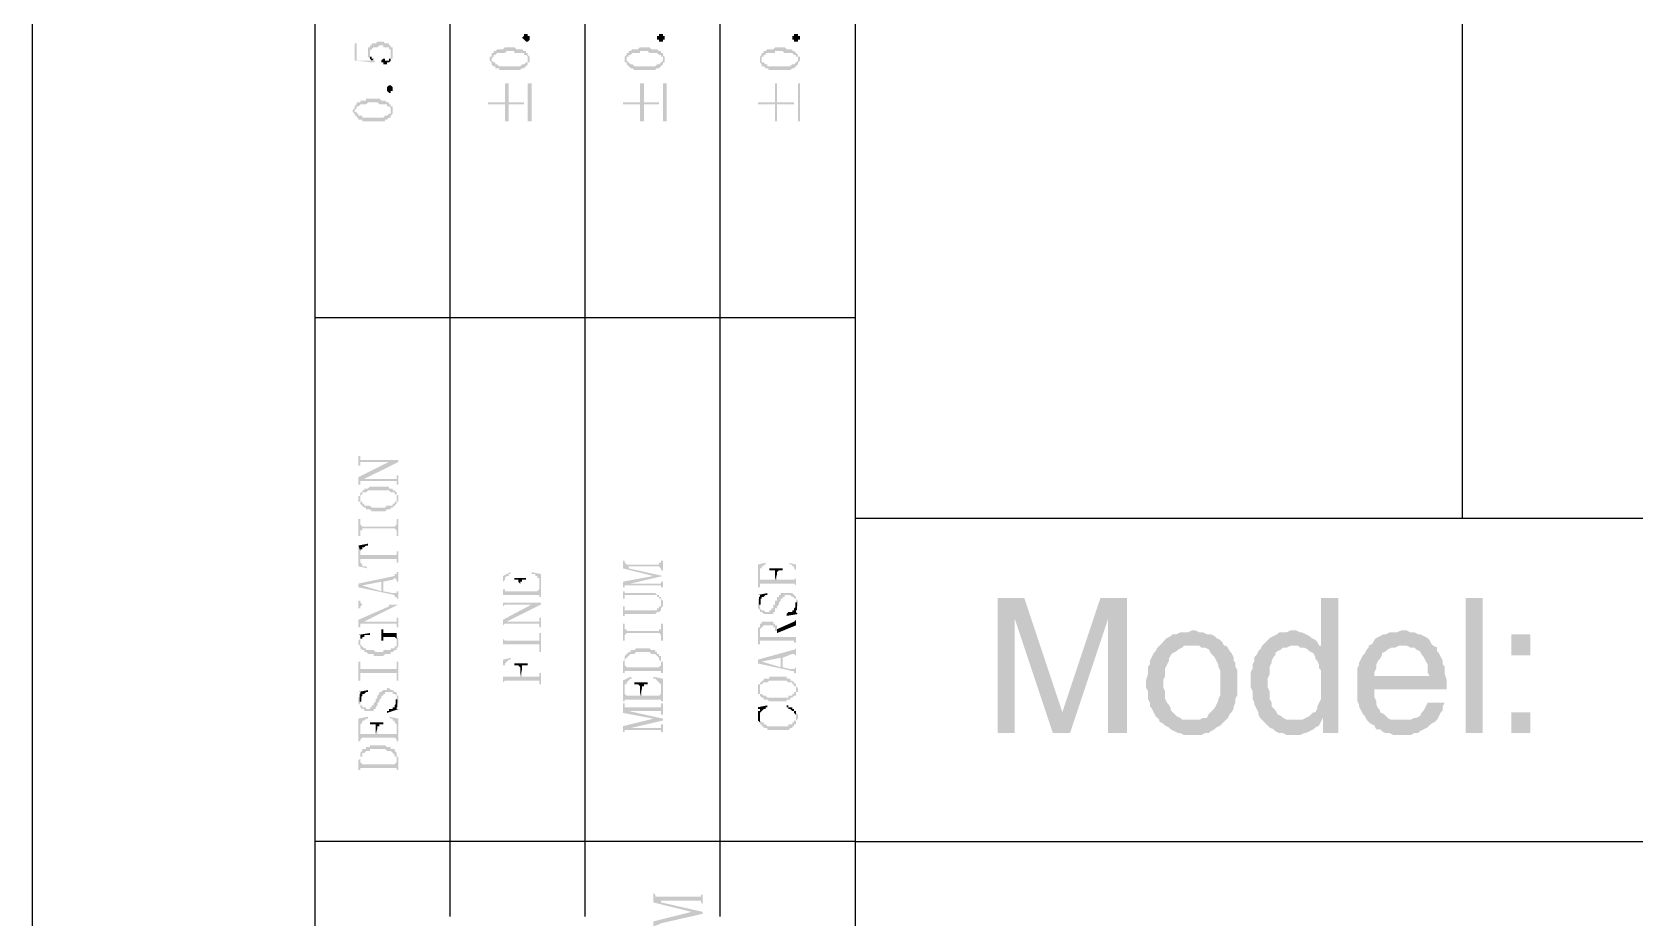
# Model space of a CAD drawing. Header units: millimetres. Extents: x 7018 to 13530, y 4187 to 5692.
# Drawn here: x 7018 to 7056.03, y 4550.47 to 4571.49 of the extents above; entities that cross this region are included whole.
import ezdxf

# ---------------------------------------------------------------- set-up
doc = ezdxf.new("R2010")
doc.units = ezdxf.units.MM

msp = doc.modelspace()

# ---------------------------------------------------------------- hatches: boundary and pattern name
at = {"transparency": 33554559}
for points in [[(7029.808, 4571.359), (7029.808, 4571.314), (7029.808, 4571.314), (7029.763, 4571.269), (7029.718, 4571.269), (7029.673, 4571.314), (7029.673, 4571.314), (7029.627, 4571.359), (7029.627, 4571.359), (7029.673, 4571.404), (7029.673, 4571.449), (7029.763, 4571.449), (7029.763, 4571.404), (7029.808, 4571.404), (7029.808, 4571.359)], [(7033.012, 4571.359), (7033.012, 4571.314), (7032.967, 4571.314), (7032.967, 4571.269), (7032.877, 4571.269), (7032.877, 4571.314), (7032.832, 4571.314), (7032.832, 4571.359), (7032.832, 4571.404), (7032.877, 4571.404), (7032.877, 4571.449), (7032.967, 4571.449), (7032.967, 4571.404), (7033.012, 4571.404), (7033.012, 4571.359)], [(7036.217, 4571.359), (7036.217, 4571.314), (7036.172, 4571.314), (7036.172, 4571.269), (7036.081, 4571.269), (7036.081, 4571.314), (7036.036, 4571.314), (7036.036, 4571.359), (7036.036, 4571.404), (7036.081, 4571.404), (7036.081, 4571.449), (7036.172, 4571.449), (7036.172, 4571.404), (7036.217, 4571.404), (7036.217, 4571.359)], [(7025.656, 4571.223), (7025.656, 4570.817), (7026.107, 4570.772), (7026.152, 4570.817), (7026.107, 4570.817), (7026.107, 4570.862), (7026.062, 4570.817), (7025.701, 4570.817), (7025.701, 4571.223)], [(7025.972, 4571.043), (7025.972, 4570.953), (7025.972, 4570.907), (7025.972, 4570.907), (7026.017, 4570.862), (7026.017, 4570.998), (7026.017, 4571.043), (7026.017, 4571.043), (7026.062, 4571.088), (7026.062, 4571.088), (7026.107, 4571.133), (7026.197, 4571.133), (7026.243, 4571.178), (7026.333, 4571.178), (7026.333, 4571.133), (7026.468, 4571.133), (7026.468, 4571.088), (7026.513, 4571.088), (7026.513, 4571.043), (7026.513, 4570.998), (7026.513, 4570.862), (7026.558, 4570.862), (7026.558, 4570.907), (7026.558, 4570.998), (7026.558, 4571.043), (7026.558, 4571.133), (7026.513, 4571.133), (7026.513, 4571.178), (7026.468, 4571.178), (7026.468, 4571.223), (7026.378, 4571.223), (7026.333, 4571.269), (7026.197, 4571.269), (7026.152, 4571.223), (7026.062, 4571.223), (7026.062, 4571.178), (7026.017, 4571.178), (7026.017, 4571.133), (7025.972, 4571.133), (7025.972, 4571.088)], [(7026.017, 4570.862), (7026.017, 4570.862), (7026.062, 4570.817), (7026.062, 4570.817), (7026.107, 4570.862), (7026.062, 4570.862), (7026.062, 4570.907), (7026.017, 4570.907), (7026.017, 4570.953), (7026.017, 4570.998)], [(7026.288, 4570.817), (7026.288, 4570.772), (7026.333, 4570.772), (7026.333, 4570.727), (7026.423, 4570.727), (7026.423, 4570.772), (7026.468, 4570.772), (7026.513, 4570.817), (7026.513, 4570.998), (7026.513, 4570.907), (7026.513, 4570.862), (7026.468, 4570.862), (7026.468, 4570.817), (7026.378, 4570.817), (7026.378, 4570.862), (7026.333, 4570.862)], [(7028.86, 4570.862), (7028.86, 4570.817), (7028.86, 4570.817), (7028.905, 4570.772), (7028.905, 4570.727), (7028.905, 4570.862), (7028.905, 4570.862), (7028.95, 4570.907), (7028.95, 4570.953), (7028.996, 4570.953), (7029.041, 4570.998), (7029.221, 4570.998), (7029.266, 4571.043), (7029.447, 4571.043), (7029.447, 4570.998), (7029.673, 4570.998), (7029.673, 4570.953), (7029.718, 4570.953), (7029.763, 4570.907), (7029.763, 4570.862), (7029.763, 4570.998), (7029.718, 4570.998), (7029.718, 4571.043), (7029.673, 4571.043), (7029.627, 4571.088), (7029.492, 4571.088), (7029.447, 4571.133), (7029.221, 4571.133), (7029.176, 4571.088), (7029.041, 4571.088), (7028.996, 4571.043), (7028.95, 4571.043), (7028.95, 4570.998), (7028.905, 4570.998), (7028.905, 4570.953), (7028.905, 4570.907), (7028.86, 4570.907)], [(7032.065, 4570.862), (7032.065, 4570.817), (7032.065, 4570.772), (7032.11, 4570.772), (7032.11, 4570.727), (7032.11, 4570.862), (7032.11, 4570.907), (7032.155, 4570.907), (7032.155, 4570.953), (7032.2, 4570.953), (7032.245, 4570.998), (7032.426, 4570.998), (7032.426, 4571.043), (7032.606, 4571.043), (7032.651, 4570.998), (7032.832, 4570.998), (7032.877, 4570.953), (7032.922, 4570.953), (7032.922, 4570.907), (7032.967, 4570.907), (7032.967, 4570.862), (7032.967, 4570.998), (7032.922, 4570.998), (7032.922, 4571.043), (7032.877, 4571.043), (7032.832, 4571.088), (7032.696, 4571.088), (7032.651, 4571.133), (7032.426, 4571.133), (7032.381, 4571.088), (7032.245, 4571.088), (7032.2, 4571.043), (7032.155, 4571.043), (7032.155, 4570.998), (7032.11, 4570.998), (7032.11, 4570.953), (7032.11, 4570.953), (7032.065, 4570.907)], [(7035.269, 4570.862), (7035.269, 4570.817), (7035.269, 4570.772), (7035.269, 4570.772), (7035.314, 4570.727), (7035.314, 4570.862), (7035.314, 4570.907), (7035.359, 4570.907), (7035.359, 4570.953), (7035.404, 4570.953), (7035.404, 4570.998), (7035.63, 4570.998), (7035.63, 4571.043), (7035.811, 4571.043), (7035.856, 4570.998), (7036.036, 4570.998), (7036.081, 4570.953), (7036.126, 4570.953), (7036.126, 4570.907), (7036.172, 4570.907), (7036.172, 4570.862), (7036.172, 4570.953), (7036.126, 4570.998), (7036.126, 4570.998), (7036.081, 4571.043), (7036.036, 4571.043), (7036.036, 4571.088), (7035.901, 4571.088), (7035.856, 4571.133), (7035.63, 4571.133), (7035.585, 4571.088), (7035.449, 4571.088), (7035.404, 4571.043), (7035.359, 4571.043), (7035.359, 4570.998), (7035.314, 4570.998), (7035.314, 4570.953), (7035.314, 4570.953), (7035.269, 4570.907)], [(7028.905, 4570.727), (7028.95, 4570.682), (7028.996, 4570.682), (7028.996, 4570.637), (7029.086, 4570.637), (7029.086, 4570.592), (7029.582, 4570.592), (7029.627, 4570.637), (7029.673, 4570.637), (7029.718, 4570.682), (7029.718, 4570.682), (7029.763, 4570.727), (7029.763, 4570.772), (7029.808, 4570.772), (7029.808, 4570.817), (7029.808, 4570.862), (7029.808, 4570.907), (7029.808, 4570.907), (7029.763, 4570.953), (7029.763, 4570.817), (7029.763, 4570.772), (7029.718, 4570.772), (7029.673, 4570.727), (7029.627, 4570.727), (7029.582, 4570.682), (7029.086, 4570.682), (7029.041, 4570.727), (7028.996, 4570.727), (7028.996, 4570.772), (7028.95, 4570.772), (7028.905, 4570.817), (7028.905, 4570.862)], [(7032.11, 4570.727), (7032.155, 4570.682), (7032.155, 4570.682), (7032.2, 4570.637), (7032.245, 4570.637), (7032.29, 4570.592), (7032.787, 4570.592), (7032.832, 4570.637), (7032.877, 4570.637), (7032.922, 4570.682), (7032.922, 4570.682), (7032.967, 4570.727), (7032.967, 4570.772), (7033.012, 4570.772), (7033.012, 4570.817), (7033.012, 4570.862), (7033.012, 4570.907), (7033.012, 4570.907), (7032.967, 4570.953), (7032.967, 4570.817), (7032.967, 4570.817), (7032.922, 4570.772), (7032.922, 4570.772), (7032.877, 4570.727), (7032.832, 4570.727), (7032.787, 4570.682), (7032.29, 4570.682), (7032.245, 4570.727), (7032.2, 4570.727), (7032.155, 4570.772), (7032.155, 4570.772), (7032.11, 4570.817), (7032.11, 4570.862)], [(7035.314, 4570.727), (7035.314, 4570.682), (7035.359, 4570.682), (7035.404, 4570.637), (7035.449, 4570.637), (7035.495, 4570.592), (7035.991, 4570.592), (7036.036, 4570.637), (7036.081, 4570.637), (7036.126, 4570.682), (7036.126, 4570.682), (7036.172, 4570.727), (7036.172, 4570.772), (7036.172, 4570.772), (7036.217, 4570.817), (7036.217, 4570.862), (7036.217, 4570.907), (7036.172, 4570.907), (7036.172, 4570.953), (7036.172, 4570.817), (7036.172, 4570.817), (7036.126, 4570.772), (7036.126, 4570.772), (7036.081, 4570.727), (7036.036, 4570.727), (7035.991, 4570.682), (7035.449, 4570.682), (7035.449, 4570.727), (7035.404, 4570.727), (7035.359, 4570.772), (7035.314, 4570.772), (7035.314, 4570.817), (7035.314, 4570.862)], [(7028.815, 4569.824), (7028.815, 4569.779), (7029.221, 4569.779), (7029.221, 4569.373), (7029.312, 4569.373), (7029.312, 4569.779), (7029.673, 4569.779), (7029.673, 4569.824), (7029.312, 4569.824), (7029.312, 4570.276), (7029.221, 4570.276), (7029.221, 4569.824)], [(7029.853, 4569.373), (7029.853, 4570.276), (7029.763, 4570.276), (7029.763, 4569.373)], [(7032.019, 4569.824), (7032.019, 4569.779), (7032.426, 4569.779), (7032.426, 4569.373), (7032.516, 4569.373), (7032.516, 4569.779), (7032.877, 4569.779), (7032.877, 4569.824), (7032.516, 4569.824), (7032.516, 4570.276), (7032.426, 4570.276), (7032.426, 4569.824)], [(7033.057, 4569.373), (7033.057, 4570.276), (7032.967, 4570.276), (7032.967, 4569.373)], [(7035.224, 4569.824), (7035.224, 4569.779), (7035.63, 4569.779), (7035.63, 4569.373), (7035.675, 4569.373), (7035.675, 4569.779), (7036.081, 4569.779), (7036.081, 4569.824), (7035.675, 4569.824), (7035.675, 4570.276), (7035.63, 4570.276), (7035.63, 4569.824)], [(7036.217, 4569.373), (7036.217, 4570.276), (7036.172, 4570.276), (7036.172, 4569.373)], [(7025.611, 4569.644), (7025.611, 4569.599), (7025.656, 4569.554), (7025.656, 4569.508), (7025.656, 4569.644), (7025.656, 4569.644), (7025.701, 4569.689), (7025.701, 4569.734), (7025.746, 4569.734), (7025.791, 4569.779), (7025.927, 4569.779), (7025.972, 4569.824), (7026.197, 4569.824), (7026.243, 4569.779), (7026.423, 4569.779), (7026.423, 4569.734), (7026.468, 4569.734), (7026.513, 4569.689), (7026.513, 4569.644), (7026.513, 4569.779), (7026.468, 4569.779), (7026.468, 4569.824), (7026.423, 4569.824), (7026.378, 4569.869), (7026.288, 4569.869), (7026.243, 4569.915), (7025.927, 4569.915), (7025.927, 4569.869), (7025.791, 4569.869), (7025.791, 4569.824), (7025.701, 4569.824), (7025.701, 4569.779), (7025.701, 4569.779), (7025.656, 4569.734), (7025.656, 4569.689), (7025.656, 4569.689)], [(7026.558, 4570.14), (7026.558, 4570.095), (7026.513, 4570.095), (7026.513, 4570.05), (7026.468, 4570.05), (7026.423, 4570.095), (7026.423, 4570.14), (7026.423, 4570.185), (7026.423, 4570.185), (7026.468, 4570.231), (7026.513, 4570.231), (7026.558, 4570.185), (7026.558, 4570.14)], [(7025.656, 4569.508), (7025.701, 4569.508), (7025.701, 4569.463), (7025.746, 4569.463), (7025.746, 4569.418), (7025.836, 4569.418), (7025.836, 4569.373), (7026.378, 4569.373), (7026.378, 4569.418), (7026.423, 4569.418), (7026.468, 4569.463), (7026.513, 4569.463), (7026.513, 4569.508), (7026.513, 4569.508), (7026.558, 4569.554), (7026.558, 4569.599), (7026.558, 4569.644), (7026.558, 4569.689), (7026.558, 4569.734), (7026.513, 4569.734), (7026.513, 4569.599), (7026.513, 4569.554), (7026.468, 4569.554), (7026.423, 4569.508), (7026.378, 4569.508), (7026.333, 4569.463), (7025.836, 4569.463), (7025.836, 4569.508), (7025.746, 4569.508), (7025.746, 4569.554), (7025.701, 4569.554), (7025.701, 4569.599), (7025.656, 4569.599), (7025.656, 4569.644)], [(7025.746, 4561.43), (7025.746, 4561.204), (7025.791, 4561.204), (7025.791, 4561.294), (7026.694, 4561.294), (7026.694, 4561.339), (7025.791, 4561.339), (7025.791, 4561.43)], [(7025.746, 4560.933), (7025.746, 4560.753), (7025.791, 4560.753), (7025.791, 4560.843), (7025.836, 4560.843), (7025.881, 4560.888), (7026.694, 4561.294), (7026.468, 4561.294)], [(7025.836, 4560.843), (7026.649, 4560.843), (7026.649, 4560.753), (7026.694, 4560.753), (7026.694, 4560.978), (7026.649, 4560.978), (7026.649, 4560.933), (7026.649, 4560.888), (7025.881, 4560.888)], [(7025.746, 4560.437), (7025.746, 4560.392), (7025.746, 4560.347), (7025.791, 4560.347), (7025.791, 4560.301), (7025.791, 4560.301), (7025.836, 4560.256), (7025.836, 4560.256), (7025.881, 4560.211), (7025.927, 4560.211), (7025.927, 4560.166), (7026.017, 4560.166), (7026.062, 4560.121), (7026.378, 4560.121), (7026.423, 4560.166), (7026.513, 4560.166), (7026.513, 4560.211), (7026.558, 4560.211), (7026.604, 4560.256), (7026.604, 4560.256), (7026.649, 4560.301), (7026.649, 4560.347), (7026.694, 4560.347), (7026.694, 4560.392), (7026.694, 4560.437), (7026.694, 4560.482), (7026.694, 4560.482), (7026.649, 4560.527), (7026.649, 4560.437), (7026.649, 4560.392), (7026.649, 4560.347), (7026.604, 4560.347), (7026.604, 4560.301), (7026.558, 4560.301), (7026.558, 4560.256), (7026.423, 4560.256), (7026.378, 4560.211), (7026.062, 4560.211), (7026.017, 4560.256), (7025.881, 4560.256), (7025.881, 4560.301), (7025.836, 4560.301), (7025.836, 4560.347), (7025.791, 4560.347), (7025.791, 4560.392), (7025.791, 4560.527), (7025.791, 4560.482), (7025.746, 4560.482)], [(7025.791, 4560.527), (7025.791, 4560.437), (7025.791, 4560.482), (7025.791, 4560.482), (7025.836, 4560.527), (7025.836, 4560.572), (7025.927, 4560.572), (7025.972, 4560.617), (7026.468, 4560.617), (7026.513, 4560.572), (7026.604, 4560.572), (7026.604, 4560.527), (7026.649, 4560.527), (7026.649, 4560.482), (7026.649, 4560.437), (7026.649, 4560.572), (7026.649, 4560.572), (7026.604, 4560.617), (7026.558, 4560.617), (7026.558, 4560.662), (7026.468, 4560.662), (7026.468, 4560.708), (7026.017, 4560.708), (7025.972, 4560.662), (7025.881, 4560.662), (7025.881, 4560.617), (7025.836, 4560.617), (7025.836, 4560.572), (7025.791, 4560.572)], [(7025.746, 4559.94), (7025.746, 4559.534), (7025.791, 4559.534), (7025.791, 4559.67), (7025.836, 4559.67), (7025.836, 4559.715), (7026.604, 4559.715), (7026.649, 4559.67), (7026.649, 4559.534), (7026.694, 4559.534), (7026.694, 4559.94), (7026.649, 4559.94), (7026.649, 4559.805), (7026.649, 4559.805), (7026.604, 4559.76), (7025.836, 4559.76), (7025.791, 4559.805), (7025.791, 4559.94)], [(7025.746, 4559.309), (7025.791, 4559.173), (7025.791, 4559.218), (7025.836, 4559.218), (7025.836, 4559.263), (7025.881, 4559.263), (7025.927, 4559.309), (7025.972, 4559.309), (7025.972, 4559.354)], [(7025.746, 4559.309), (7025.746, 4558.812), (7025.972, 4558.767), (7025.972, 4558.767), (7025.927, 4558.812), (7025.836, 4558.812), (7025.836, 4558.857), (7025.836, 4558.857), (7025.791, 4558.902), (7025.791, 4559.173)], [(7025.791, 4559.173), (7025.791, 4558.947), (7025.791, 4558.993), (7026.649, 4558.993), (7026.649, 4558.902), (7026.694, 4558.902), (7026.694, 4559.173), (7026.649, 4559.173), (7026.649, 4559.128), (7026.649, 4559.083), (7025.791, 4559.083), (7025.791, 4559.128)], [(7032.019, 4558.947), (7032.019, 4558.767), (7032.742, 4558.586), (7032.967, 4558.586), (7032.155, 4558.767), (7032.155, 4558.812), (7032.11, 4558.857), (7032.11, 4558.857), (7032.065, 4558.902), (7032.065, 4558.947), (7032.065, 4558.947)], [(7032.11, 4558.857), (7032.155, 4558.812), (7032.877, 4558.812), (7032.922, 4558.767), (7032.922, 4558.722), (7032.967, 4558.722), (7032.967, 4558.947), (7032.922, 4558.947), (7032.922, 4558.902), (7032.877, 4558.902), (7032.877, 4558.857)], [(7035.224, 4558.857), (7035.224, 4558.316), (7035.269, 4558.316), (7035.269, 4558.677), (7035.269, 4558.722), (7035.269, 4558.767), (7035.314, 4558.767), (7035.314, 4558.812), (7035.359, 4558.812), (7035.359, 4558.857), (7035.404, 4558.857), (7035.404, 4558.902)], [(7035.946, 4558.902), (7035.946, 4558.902), (7035.991, 4558.857), (7036.036, 4558.857), (7036.036, 4558.812), (7036.081, 4558.812), (7036.081, 4558.767), (7036.081, 4558.767), (7036.126, 4558.722), (7036.126, 4558.677), (7036.126, 4558.316), (7036.126, 4558.857)], [(7025.746, 4558.406), (7025.746, 4558.316), (7025.836, 4558.361), (7026.288, 4558.451), (7026.288, 4558.225), (7026.333, 4558.451), (7026.558, 4558.496), (7026.558, 4558.496), (7026.604, 4558.541), (7026.649, 4558.496), (7026.649, 4558.451), (7026.694, 4558.451), (7026.694, 4558.677), (7026.649, 4558.677), (7026.649, 4558.632), (7026.604, 4558.632), (7026.604, 4558.586)], [(7025.746, 4558.316), (7026.604, 4558.135), (7026.604, 4558.09), (7026.649, 4558.09), (7026.649, 4558.045), (7026.694, 4558.045), (7026.694, 4558.225), (7026.649, 4558.225), (7026.649, 4558.18), (7026.558, 4558.18), (7026.333, 4558.225), (7026.333, 4558.451), (7026.288, 4558.225), (7025.836, 4558.361), (7025.836, 4558.361)], [(7029.176, 4558.586), (7029.176, 4558.09), (7029.176, 4558.451), (7029.176, 4558.451), (7029.221, 4558.496), (7029.221, 4558.541), (7029.221, 4558.541), (7029.266, 4558.586), (7029.312, 4558.586), (7029.312, 4558.632), (7029.357, 4558.632), (7029.357, 4558.677)], [(7029.176, 4558.09), (7029.176, 4558.135), (7030.034, 4558.135), (7030.034, 4558.27), (7030.034, 4558.27), (7029.988, 4558.225), (7029.582, 4558.225), (7029.582, 4558.406), (7029.582, 4558.225), (7029.221, 4558.225), (7029.221, 4558.27), (7029.176, 4558.27), (7029.176, 4558.451)], [(7029.447, 4558.541), (7029.447, 4558.496), (7029.537, 4558.496), (7029.537, 4558.451), (7029.537, 4558.451), (7029.582, 4558.406), (7029.582, 4558.225), (7029.582, 4558.406), (7029.582, 4558.451), (7029.627, 4558.451), (7029.627, 4558.496), (7029.718, 4558.496), (7029.718, 4558.541)], [(7029.853, 4558.632), (7029.943, 4558.632), (7029.943, 4558.586), (7029.988, 4558.586), (7029.988, 4558.541), (7030.034, 4558.541), (7030.034, 4558.496), (7030.034, 4558.09), (7030.079, 4558.09), (7030.079, 4558.632), (7029.853, 4558.677)], [(7032.019, 4558.451), (7032.019, 4558.316), (7032.065, 4558.316), (7032.065, 4558.361), (7032.11, 4558.361), (7032.2, 4558.406), (7032.967, 4558.586), (7032.742, 4558.586)], [(7032.11, 4558.361), (7032.922, 4558.361), (7032.922, 4558.316), (7032.967, 4558.316), (7032.967, 4558.451), (7032.922, 4558.451), (7032.922, 4558.406), (7032.2, 4558.406)], [(7035.269, 4558.361), (7035.269, 4558.406), (7036.081, 4558.406), (7036.126, 4558.361), (7036.126, 4558.541), (7036.126, 4558.541), (7036.081, 4558.496), (7035.675, 4558.496), (7035.675, 4558.632), (7035.63, 4558.496), (7035.269, 4558.496), (7035.269, 4558.677)], [(7035.495, 4558.767), (7035.495, 4558.722), (7035.63, 4558.722), (7035.63, 4558.677), (7035.63, 4558.496), (7035.675, 4558.632), (7035.675, 4558.677), (7035.675, 4558.677), (7035.72, 4558.722), (7035.811, 4558.722), (7035.811, 4558.767)], [(7032.019, 4558.225), (7032.019, 4558.045), (7032.065, 4558.045), (7032.065, 4558.09), (7032.065, 4558.135), (7032.832, 4558.135), (7032.832, 4558.09), (7032.877, 4558.09), (7032.877, 4558.045), (7032.922, 4558.045), (7032.922, 4557.955), (7032.922, 4558.09), (7032.877, 4558.09), (7032.877, 4558.135), (7032.832, 4558.135), (7032.787, 4558.18), (7032.065, 4558.18), (7032.065, 4558.225), (7032.065, 4558.225)], [(7035.224, 4557.909), (7035.224, 4557.819), (7035.224, 4557.819), (7035.269, 4557.774), (7035.269, 4557.729), (7035.314, 4557.729), (7035.359, 4557.684), (7035.585, 4557.684), (7035.585, 4557.729), (7035.63, 4557.729), (7035.63, 4557.774), (7035.63, 4557.819), (7035.675, 4557.819), (7035.675, 4557.864), (7035.675, 4557.864), (7035.72, 4557.909), (7035.72, 4557.955), (7035.72, 4557.955), (7035.765, 4558), (7035.765, 4558.045), (7035.811, 4558.045), (7035.811, 4558.09), (7035.856, 4558.09), (7035.856, 4558.135), (7035.991, 4558.135), (7036.036, 4558.09), (7036.081, 4558.09), (7036.081, 4558.045), (7036.126, 4558.045), (7036.126, 4557.955), (7036.126, 4557.819), (7036.126, 4557.864), (7036.172, 4557.864), (7036.172, 4557.955), (7036.172, 4558), (7036.126, 4558.045), (7036.126, 4558.09), (7036.126, 4558.09), (7036.081, 4558.135), (7036.081, 4558.135), (7036.036, 4558.18), (7035.765, 4558.18), (7035.765, 4558.135), (7035.72, 4558.135), (7035.72, 4558.09), (7035.675, 4558.09), (7035.675, 4558), (7035.63, 4558), (7035.63, 4557.909), (7035.585, 4557.909), (7035.585, 4557.819), (7035.54, 4557.819), (7035.54, 4557.774), (7035.495, 4557.774), (7035.495, 4557.729), (7035.404, 4557.729), (7035.359, 4557.774), (7035.314, 4557.774), (7035.269, 4557.819), (7035.269, 4557.864), (7035.269, 4558.045), (7035.224, 4558.045), (7035.224, 4558), (7035.224, 4557.955)], [(7035.224, 4558.135), (7035.269, 4558.135), (7035.269, 4557.955), (7035.269, 4558.045), (7035.314, 4558.045), (7035.314, 4558.09), (7035.359, 4558.09), (7035.404, 4558.135), (7035.449, 4558.135), (7035.449, 4558.18)], [(7025.746, 4558), (7025.746, 4557.819), (7025.791, 4557.819), (7025.791, 4557.864), (7025.791, 4557.864), (7025.836, 4557.909), (7026.468, 4557.909), (7026.468, 4557.864), (7026.694, 4557.909), (7025.836, 4557.909), (7025.791, 4557.955), (7025.791, 4558)], [(7025.746, 4557.548), (7025.746, 4557.368), (7025.791, 4557.368), (7025.791, 4557.413), (7025.791, 4557.458), (7025.836, 4557.458), (7025.881, 4557.503), (7026.694, 4557.909), (7026.468, 4557.864)], [(7029.176, 4558.045), (7029.176, 4557.819), (7029.176, 4557.864), (7029.176, 4557.864), (7029.221, 4557.909), (7030.079, 4557.909), (7030.079, 4557.955), (7029.176, 4557.955)], [(7029.176, 4557.548), (7029.176, 4557.368), (7029.176, 4557.413), (7029.176, 4557.413), (7029.221, 4557.458), (7029.221, 4557.458), (7029.266, 4557.503), (7030.079, 4557.909), (7029.853, 4557.909)], [(7032.019, 4557.864), (7032.019, 4557.639), (7032.065, 4557.639), (7032.065, 4557.684), (7032.787, 4557.684), (7032.832, 4557.729), (7032.877, 4557.729), (7032.922, 4557.774), (7032.922, 4557.819), (7032.922, 4557.819), (7032.967, 4557.864), (7032.967, 4557.955), (7032.967, 4558), (7032.967, 4558), (7032.922, 4558.045), (7032.922, 4557.909), (7032.922, 4557.864), (7032.877, 4557.864), (7032.877, 4557.819), (7032.832, 4557.819), (7032.832, 4557.774), (7032.065, 4557.774), (7032.065, 4557.819), (7032.065, 4557.864)], [(7035.901, 4557.684), (7035.901, 4557.639), (7036.172, 4557.684), (7036.126, 4557.729), (7036.126, 4557.909), (7036.126, 4557.864), (7036.081, 4557.819), (7036.081, 4557.774), (7036.036, 4557.774), (7036.036, 4557.729), (7035.946, 4557.729)], [(7041.542, 4558.061), (7040.91, 4558.061), (7040.91, 4554.857), (7041.317, 4554.857), (7041.317, 4557.565)], [(7041.542, 4558.061), (7041.317, 4557.565), (7042.219, 4554.857), (7042.445, 4555.354)], [(7043.979, 4558.061), (7043.348, 4558.061), (7042.445, 4555.354), (7042.219, 4554.857), (7042.626, 4554.857), (7043.528, 4557.565), (7043.528, 4557.565)], [(7043.979, 4558.061), (7043.528, 4557.565), (7043.528, 4554.857), (7043.979, 4554.857)], [(7048.989, 4558.061), (7048.583, 4558.061), (7048.583, 4556.888), (7048.267, 4556.843), (7048.312, 4556.798), (7048.402, 4556.753), (7048.448, 4556.662), (7048.448, 4556.617), (7048.493, 4556.572), (7048.538, 4556.482), (7048.538, 4556.392), (7048.583, 4556.346), (7048.583, 4555.669), (7048.538, 4555.579), (7048.493, 4555.489), (7048.493, 4555.444), (7048.448, 4555.354), (7048.402, 4555.354), (7048.357, 4555.308), (7048.312, 4555.263), (7048.222, 4555.218), (7048.628, 4555.218), (7048.628, 4554.857), (7048.989, 4554.857)], [(7052.013, 4554.857), (7052.013, 4558.061), (7052.419, 4558.061), (7052.419, 4554.857)], [(7025.836, 4557.458), (7026.649, 4557.458), (7026.649, 4557.413), (7026.649, 4557.368), (7026.694, 4557.368), (7026.694, 4557.594), (7026.649, 4557.594), (7026.649, 4557.503), (7025.881, 4557.503)], [(7026.288, 4557.323), (7026.288, 4557.052), (7026.333, 4557.052), (7026.333, 4557.097), (7026.333, 4557.142), (7026.604, 4557.142), (7026.649, 4557.232), (7026.333, 4557.232), (7026.333, 4557.278), (7026.333, 4557.323)], [(7029.221, 4557.458), (7030.034, 4557.458), (7030.034, 4557.368), (7030.079, 4557.368), (7030.079, 4557.594), (7030.034, 4557.594), (7030.034, 4557.548), (7030.034, 4557.503), (7029.266, 4557.503)], [(7032.019, 4557.458), (7032.019, 4557.052), (7032.065, 4557.052), (7032.065, 4557.187), (7032.065, 4557.187), (7032.11, 4557.232), (7032.877, 4557.232), (7032.922, 4557.187), (7032.922, 4557.052), (7032.967, 4557.052), (7032.967, 4557.458), (7032.922, 4557.458), (7032.922, 4557.323), (7032.877, 4557.323), (7032.877, 4557.278), (7032.11, 4557.278), (7032.11, 4557.323), (7032.065, 4557.323), (7032.065, 4557.458)], [(7035.224, 4557.278), (7035.224, 4556.962), (7035.269, 4556.962), (7035.269, 4557.278), (7035.269, 4557.323), (7035.269, 4557.323), (7035.314, 4557.368), (7035.314, 4557.368), (7035.359, 4557.413), (7035.585, 4557.413), (7035.585, 4557.368), (7035.63, 4557.368), (7035.63, 4557.323), (7035.63, 4557.278), (7035.675, 4557.278), (7035.675, 4557.142), (7035.675, 4557.413), (7035.63, 4557.413), (7035.63, 4557.458), (7035.585, 4557.458), (7035.585, 4557.503), (7035.314, 4557.503), (7035.314, 4557.458), (7035.269, 4557.458), (7035.269, 4557.413), (7035.269, 4557.368), (7035.224, 4557.368)], [(7035.269, 4557.007), (7035.269, 4557.052), (7036.081, 4557.052), (7036.081, 4557.007), (7036.126, 4557.007), (7036.126, 4556.962), (7036.126, 4557.187), (7036.126, 4557.142), (7035.675, 4557.142), (7035.675, 4557.323), (7035.675, 4557.413), (7035.675, 4557.142), (7035.269, 4557.142), (7035.269, 4557.232)], [(7035.675, 4557.323), (7035.675, 4557.232), (7036.126, 4557.413), (7036.126, 4557.594), (7036.126, 4557.548), (7036.126, 4557.548), (7036.081, 4557.503), (7036.081, 4557.503)], [(7025.746, 4557.187), (7025.791, 4557.187), (7025.791, 4557.007), (7025.791, 4557.052), (7025.791, 4557.097), (7025.836, 4557.097), (7025.836, 4557.142), (7025.881, 4557.142), (7025.881, 4557.187), (7026.017, 4557.187), (7026.017, 4557.232)], [(7025.746, 4557.007), (7025.746, 4556.962), (7025.746, 4556.962), (7025.791, 4556.917), (7025.791, 4556.871), (7025.791, 4556.871), (7025.836, 4556.826), (7025.881, 4556.826), (7025.881, 4556.781), (7025.927, 4556.781), (7025.972, 4556.736), (7026.107, 4556.736), (7026.107, 4556.691), (7026.333, 4556.691), (7026.378, 4556.736), (7026.513, 4556.736), (7026.513, 4556.781), (7026.558, 4556.781), (7026.604, 4556.826), (7026.649, 4556.826), (7026.649, 4556.871), (7026.649, 4556.871), (7026.694, 4556.917), (7026.694, 4556.962), (7026.694, 4557.052), (7026.694, 4557.097), (7026.694, 4557.097), (7026.649, 4557.142), (7026.649, 4557.007), (7026.649, 4556.962), (7026.649, 4556.917), (7026.604, 4556.917), (7026.604, 4556.871), (7026.513, 4556.871), (7026.513, 4556.826), (7026.333, 4556.826), (7026.333, 4556.781), (7026.152, 4556.781), (7026.107, 4556.826), (7025.927, 4556.826), (7025.927, 4556.871), (7025.881, 4556.871), (7025.836, 4556.917), (7025.836, 4556.917), (7025.791, 4556.962), (7025.791, 4557.007), (7025.791, 4557.142), (7025.791, 4557.097), (7025.746, 4557.052), (7025.746, 4557.052)], [(7026.604, 4557.142), (7026.649, 4557.097), (7026.649, 4557.052), (7026.649, 4557.007), (7026.649, 4557.142), (7026.649, 4557.232)], [(7029.176, 4557.232), (7029.176, 4556.781), (7029.176, 4556.962), (7030.034, 4556.962), (7030.034, 4556.781), (7030.079, 4556.781), (7030.079, 4557.232), (7030.034, 4557.232), (7030.034, 4557.097), (7030.034, 4557.052), (7029.221, 4557.052), (7029.176, 4557.097)], [(7045.514, 4557.294), (7045.514, 4557.294), (7045.424, 4557.249), (7045.243, 4557.249), (7045.153, 4557.204), (7045.063, 4557.204), (7045.018, 4557.159), (7044.927, 4557.114), (7044.882, 4557.069), (7044.792, 4556.978), (7044.747, 4556.933), (7044.747, 4556.933), (7044.702, 4556.888), (7044.656, 4556.798), (7044.611, 4556.753), (7044.566, 4556.662), (7044.521, 4556.572), (7044.521, 4556.482), (7044.476, 4556.437), (7044.476, 4556.256), (7044.431, 4556.121), (7044.431, 4556.031), (7044.431, 4555.94), (7044.476, 4555.85), (7044.476, 4555.669), (7044.521, 4555.579), (7044.521, 4555.489), (7044.566, 4555.444), (7044.611, 4555.354), (7044.656, 4555.263), (7044.702, 4555.218), (7044.747, 4555.173), (7044.747, 4555.128), (7045.514, 4555.173), (7045.288, 4555.173), (7045.243, 4555.218), (7045.153, 4555.263), (7045.108, 4555.308), (7045.018, 4555.399), (7045.018, 4555.444), (7044.972, 4555.534), (7044.927, 4555.579), (7044.882, 4555.669), (7044.882, 4555.85), (7044.837, 4555.94), (7044.837, 4556.121), (7044.882, 4556.211), (7044.882, 4556.392), (7044.927, 4556.482), (7044.972, 4556.572), (7044.972, 4556.617), (7045.018, 4556.707), (7045.063, 4556.753), (7045.153, 4556.798), (7045.198, 4556.843), (7045.288, 4556.888), (7045.333, 4556.933), (7046.281, 4556.933), (7046.236, 4557.023), (7046.191, 4557.069), (7046.101, 4557.114), (7046.056, 4557.159), (7045.965, 4557.204), (7045.875, 4557.204), (7045.785, 4557.249), (7045.694, 4557.249), (7045.604, 4557.294)], [(7046.281, 4556.933), (7045.514, 4556.933), (7045.694, 4556.933), (7045.74, 4556.888), (7045.83, 4556.888), (7045.92, 4556.843), (7045.965, 4556.753), (7046.01, 4556.707), (7046.056, 4556.662), (7046.101, 4556.572), (7046.146, 4556.482), (7046.146, 4556.437), (7046.191, 4556.346), (7046.191, 4555.76), (7046.146, 4555.669), (7046.146, 4555.624), (7046.101, 4555.534), (7046.056, 4555.444), (7046.01, 4555.399), (7045.965, 4555.354), (7045.92, 4555.308), (7045.875, 4555.218), (7045.785, 4555.218), (7045.694, 4555.173), (7045.514, 4555.173), (7044.747, 4555.128), (7044.837, 4555.083), (7044.882, 4555.038), (7044.972, 4554.992), (7045.018, 4554.947), (7045.108, 4554.902), (7045.198, 4554.857), (7045.243, 4554.857), (7045.333, 4554.812), (7045.74, 4554.812), (7045.83, 4554.857), (7045.92, 4554.857), (7045.965, 4554.902), (7046.056, 4554.947), (7046.101, 4554.992), (7046.191, 4555.038), (7046.236, 4555.083), (7046.326, 4555.173), (7046.326, 4555.173), (7046.371, 4555.218), (7046.417, 4555.308), (7046.462, 4555.354), (7046.507, 4555.444), (7046.507, 4555.489), (7046.552, 4555.579), (7046.552, 4555.669), (7046.597, 4555.76), (7046.597, 4556.031), (7046.597, 4556.346), (7046.552, 4556.437), (7046.552, 4556.527), (7046.507, 4556.572), (7046.507, 4556.662), (7046.462, 4556.753), (7046.417, 4556.798), (7046.371, 4556.888), (7046.326, 4556.933)], [(7047.184, 4556.933), (7047.139, 4556.843), (7047.094, 4556.798), (7047.048, 4556.707), (7047.003, 4556.662), (7047.003, 4556.572), (7046.958, 4556.482), (7046.958, 4556.392), (7046.913, 4556.301), (7046.913, 4555.94), (7046.958, 4555.85), (7046.958, 4555.669), (7047.003, 4555.579), (7047.003, 4555.534), (7047.048, 4555.444), (7047.094, 4555.354), (7047.094, 4555.308), (7047.139, 4555.218), (7047.184, 4555.173), (7047.274, 4555.083), (7047.319, 4555.038), (7047.364, 4554.992), (7047.455, 4554.947), (7047.5, 4554.902), (7047.59, 4554.857), (7047.68, 4554.857), (7047.771, 4554.812), (7048.086, 4554.812), (7048.177, 4554.857), (7048.222, 4554.857), (7048.312, 4554.902), (7048.402, 4554.947), (7048.448, 4554.992), (7048.538, 4555.038), (7048.583, 4555.128), (7047.951, 4555.173), (7047.771, 4555.173), (7047.68, 4555.218), (7047.635, 4555.263), (7047.545, 4555.308), (7047.5, 4555.399), (7047.455, 4555.444), (7047.41, 4555.489), (7047.41, 4555.579), (7047.364, 4555.669), (7047.364, 4555.85), (7047.319, 4555.94), (7047.319, 4556.166), (7047.364, 4556.256), (7047.364, 4556.437), (7047.41, 4556.527), (7047.41, 4556.572), (7047.455, 4556.662), (7047.5, 4556.707), (7047.5, 4556.753), (7047.545, 4556.798), (7047.635, 4556.843), (7047.68, 4556.888), (7047.771, 4556.888), (7047.861, 4556.933), (7047.951, 4556.933)], [(7047.906, 4557.294), (7047.861, 4557.294), (7047.771, 4557.249), (7047.59, 4557.249), (7047.545, 4557.204), (7047.455, 4557.159), (7047.364, 4557.114), (7047.319, 4557.069), (7047.274, 4557.023), (7047.184, 4556.933), (7048.041, 4556.933), (7048.086, 4556.888), (7048.177, 4556.888), (7048.267, 4556.843), (7048.583, 4556.888), (7048.583, 4556.933), (7048.538, 4556.933), (7048.493, 4557.023), (7048.448, 4557.069), (7048.357, 4557.114), (7048.312, 4557.159), (7048.222, 4557.204), (7048.132, 4557.249), (7048.086, 4557.249), (7047.996, 4557.294)], [(7050.524, 4557.294), (7050.479, 4557.294), (7050.388, 4557.249), (7050.208, 4557.249), (7050.117, 4557.204), (7050.072, 4557.204), (7049.982, 4557.159), (7049.892, 4557.114), (7049.847, 4557.069), (7049.802, 4556.978), (7049.711, 4556.933), (7050.614, 4556.933), (7050.704, 4556.888), (7050.794, 4556.888), (7050.84, 4556.843), (7050.93, 4556.798), (7050.975, 4556.707), (7050.975, 4556.707), (7051.02, 4556.662), (7051.065, 4556.572), (7051.11, 4556.482), (7051.11, 4556.301), (7051.155, 4556.211), (7049.44, 4556.211), (7049.44, 4555.624), (7049.486, 4555.534), (7049.486, 4555.489), (7049.531, 4555.399), (7049.576, 4555.308), (7049.621, 4555.263), (7049.666, 4555.173), (7049.711, 4555.128), (7050.524, 4555.173), (7050.253, 4555.173), (7050.163, 4555.218), (7050.117, 4555.263), (7050.072, 4555.308), (7049.982, 4555.354), (7049.982, 4555.399), (7049.937, 4555.444), (7049.892, 4555.534), (7049.892, 4555.624), (7049.847, 4555.715), (7049.847, 4555.895), (7051.562, 4555.895), (7051.562, 4556.121), (7051.517, 4556.256), (7051.517, 4556.437), (7051.471, 4556.482), (7051.471, 4556.572), (7051.426, 4556.662), (7051.381, 4556.753), (7051.336, 4556.798), (7051.336, 4556.888), (7051.246, 4556.933), (7051.201, 4556.978), (7051.155, 4557.069), (7051.11, 4557.114), (7051.02, 4557.159), (7050.93, 4557.204), (7050.885, 4557.204), (7050.794, 4557.249), (7050.704, 4557.249), (7050.614, 4557.294)], [(7049.711, 4556.933), (7049.711, 4556.888), (7049.666, 4556.843), (7049.621, 4556.753), (7049.576, 4556.707), (7049.531, 4556.617), (7049.486, 4556.527), (7049.486, 4556.482), (7049.44, 4556.392), (7049.44, 4556.211), (7049.847, 4556.211), (7049.847, 4556.301), (7049.892, 4556.392), (7049.892, 4556.482), (7049.937, 4556.572), (7049.982, 4556.617), (7050.027, 4556.707), (7050.027, 4556.753), (7050.117, 4556.798), (7050.163, 4556.843), (7050.253, 4556.888), (7050.343, 4556.888), (7050.433, 4556.933), (7050.524, 4556.933)], [(7053.547, 4556.707), (7053.547, 4557.204), (7053.096, 4557.204), (7053.096, 4556.707)], [(7025.746, 4556.555), (7025.746, 4556.104), (7025.791, 4556.104), (7025.791, 4556.24), (7025.791, 4556.285), (7026.649, 4556.285), (7026.649, 4556.104), (7026.694, 4556.104), (7026.694, 4556.555), (7026.649, 4556.555), (7026.649, 4556.42), (7026.649, 4556.375), (7025.791, 4556.375), (7025.791, 4556.555)], [(7029.176, 4556.601), (7029.176, 4556.014), (7029.176, 4556.375), (7029.176, 4556.465), (7029.221, 4556.465), (7029.221, 4556.51), (7029.221, 4556.51), (7029.266, 4556.555), (7029.266, 4556.555), (7029.312, 4556.601), (7029.357, 4556.601), (7029.357, 4556.646)], [(7032.019, 4556.51), (7032.019, 4556.285), (7032.065, 4556.285), (7032.065, 4556.51), (7032.065, 4556.555), (7032.065, 4556.601), (7032.11, 4556.646), (7032.11, 4556.646), (7032.155, 4556.691), (7032.155, 4556.691), (7032.2, 4556.736), (7032.29, 4556.736), (7032.335, 4556.781), (7032.651, 4556.781), (7032.696, 4556.736), (7032.787, 4556.736), (7032.832, 4556.691), (7032.832, 4556.691), (7032.877, 4556.646), (7032.877, 4556.601), (7032.877, 4556.601), (7032.922, 4556.555), (7032.922, 4556.51), (7032.922, 4556.285), (7032.967, 4556.285), (7032.967, 4556.51), (7032.967, 4556.555), (7032.922, 4556.555), (7032.922, 4556.646), (7032.922, 4556.691), (7032.877, 4556.691), (7032.877, 4556.736), (7032.832, 4556.736), (7032.832, 4556.781), (7032.787, 4556.781), (7032.787, 4556.826), (7032.696, 4556.826), (7032.651, 4556.871), (7032.335, 4556.871), (7032.29, 4556.826), (7032.2, 4556.826), (7032.2, 4556.781), (7032.155, 4556.781), (7032.11, 4556.736), (7032.11, 4556.736), (7032.065, 4556.691), (7032.065, 4556.601), (7032.065, 4556.601), (7032.019, 4556.555), (7032.019, 4556.555)], [(7035.224, 4556.601), (7035.224, 4556.51), (7035.314, 4556.555), (7035.765, 4556.646), (7035.765, 4556.42), (7035.811, 4556.646), (7036.036, 4556.736), (7036.081, 4556.736), (7036.126, 4556.691), (7036.126, 4556.646), (7036.126, 4556.871), (7036.126, 4556.871), (7036.081, 4556.826), (7036.036, 4556.826)], [(7035.224, 4556.51), (7036.036, 4556.33), (7036.081, 4556.33), (7036.081, 4556.285), (7036.126, 4556.285), (7036.126, 4556.24), (7036.126, 4556.42), (7036.126, 4556.42), (7036.081, 4556.375), (7035.991, 4556.375), (7035.811, 4556.42), (7035.811, 4556.646), (7035.765, 4556.42), (7035.314, 4556.555), (7035.314, 4556.555)], [(7029.176, 4556.059), (7029.176, 4556.059), (7029.221, 4556.104), (7030.034, 4556.104), (7030.034, 4556.014), (7030.079, 4556.014), (7030.079, 4556.285), (7030.034, 4556.285), (7030.034, 4556.24), (7030.034, 4556.194), (7029.627, 4556.194), (7029.627, 4556.375), (7029.582, 4556.194), (7029.176, 4556.194), (7029.176, 4556.375)], [(7029.447, 4556.51), (7029.447, 4556.465), (7029.537, 4556.465), (7029.582, 4556.42), (7029.582, 4556.194), (7029.627, 4556.375), (7029.627, 4556.42), (7029.627, 4556.465), (7029.763, 4556.465), (7029.763, 4556.51)], [(7032.019, 4556.104), (7032.019, 4555.608), (7032.065, 4555.608), (7032.065, 4555.969), (7032.065, 4556.014), (7032.11, 4556.014), (7032.11, 4556.059), (7032.11, 4556.059), (7032.155, 4556.104), (7032.155, 4556.104), (7032.2, 4556.149), (7032.245, 4556.149), (7032.2, 4556.194)], [(7032.065, 4556.285), (7032.065, 4556.33), (7032.922, 4556.33), (7032.922, 4556.285), (7032.922, 4556.51), (7032.922, 4556.465), (7032.922, 4556.465), (7032.877, 4556.42), (7032.11, 4556.42), (7032.065, 4556.465), (7032.065, 4556.51)], [(7032.742, 4556.149), (7032.787, 4556.149), (7032.832, 4556.104), (7032.832, 4556.104), (7032.877, 4556.059), (7032.877, 4556.059), (7032.922, 4556.014), (7032.922, 4555.608), (7032.967, 4555.608), (7032.967, 4556.149), (7032.742, 4556.194)], [(7035.269, 4556.014), (7035.269, 4555.878), (7035.269, 4555.969), (7035.269, 4556.014), (7035.314, 4556.014), (7035.359, 4556.059), (7035.449, 4556.059), (7035.495, 4556.104), (7035.901, 4556.104), (7035.946, 4556.059), (7036.036, 4556.059), (7036.036, 4556.014), (7036.081, 4556.014), (7036.081, 4555.969), (7036.126, 4555.969), (7036.126, 4555.924), (7036.126, 4555.878), (7036.126, 4556.014), (7036.126, 4556.014), (7036.081, 4556.059), (7036.081, 4556.059), (7036.036, 4556.104), (7035.991, 4556.104), (7035.991, 4556.149), (7035.901, 4556.149), (7035.901, 4556.194), (7035.495, 4556.194), (7035.495, 4556.149), (7035.359, 4556.149), (7035.359, 4556.104), (7035.314, 4556.104), (7035.314, 4556.059), (7035.269, 4556.059)], [(7025.746, 4555.608), (7025.746, 4555.563), (7025.746, 4555.563), (7025.791, 4555.517), (7025.791, 4555.472), (7025.791, 4555.472), (7025.836, 4555.427), (7025.881, 4555.427), (7025.881, 4555.382), (7026.107, 4555.382), (7026.107, 4555.427), (7026.152, 4555.427), (7026.152, 4555.472), (7026.152, 4555.472), (7026.197, 4555.517), (7026.197, 4555.563), (7026.243, 4555.608), (7026.243, 4555.653), (7026.288, 4555.698), (7026.288, 4555.743), (7026.333, 4555.743), (7026.333, 4555.788), (7026.378, 4555.788), (7026.378, 4555.833), (7026.558, 4555.833), (7026.558, 4555.788), (7026.604, 4555.788), (7026.649, 4555.743), (7026.649, 4555.698), (7026.649, 4555.517), (7026.649, 4555.563), (7026.694, 4555.563), (7026.694, 4555.608), (7026.694, 4555.653), (7026.694, 4555.698), (7026.694, 4555.743), (7026.649, 4555.743), (7026.649, 4555.788), (7026.649, 4555.833), (7026.604, 4555.833), (7026.558, 4555.878), (7026.513, 4555.878), (7026.468, 4555.924), (7026.423, 4555.924), (7026.423, 4555.878), (7026.333, 4555.878), (7026.288, 4555.833), (7026.243, 4555.833), (7026.243, 4555.788), (7026.243, 4555.788), (7026.197, 4555.743), (7026.197, 4555.698), (7026.152, 4555.653), (7026.152, 4555.608), (7026.107, 4555.563), (7026.107, 4555.517), (7026.062, 4555.517), (7026.062, 4555.472), (7026.017, 4555.472), (7026.017, 4555.427), (7025.927, 4555.427), (7025.927, 4555.472), (7025.836, 4555.472), (7025.836, 4555.517), (7025.791, 4555.517), (7025.791, 4555.608), (7025.791, 4555.743), (7025.791, 4555.743), (7025.746, 4555.698), (7025.746, 4555.653)], [(7025.746, 4555.833), (7025.791, 4555.833), (7025.791, 4555.698), (7025.791, 4555.698), (7025.836, 4555.743), (7025.836, 4555.788), (7025.881, 4555.788), (7025.927, 4555.833), (7025.972, 4555.833), (7025.972, 4555.878)], [(7032.065, 4555.608), (7032.065, 4555.653), (7032.922, 4555.653), (7032.922, 4555.608), (7032.922, 4555.788), (7032.922, 4555.788), (7032.877, 4555.743), (7032.471, 4555.743), (7032.471, 4555.924), (7032.426, 4555.743), (7032.11, 4555.743), (7032.065, 4555.788), (7032.065, 4555.969)], [(7032.29, 4556.059), (7032.29, 4556.014), (7032.381, 4556.014), (7032.426, 4555.969), (7032.426, 4555.924), (7032.426, 4555.743), (7032.471, 4555.924), (7032.471, 4555.969), (7032.516, 4555.969), (7032.516, 4556.014), (7032.606, 4556.014), (7032.606, 4556.059)], [(7035.224, 4555.878), (7035.224, 4555.833), (7035.224, 4555.788), (7035.269, 4555.788), (7035.269, 4555.743), (7035.269, 4555.743), (7035.314, 4555.698), (7035.359, 4555.698), (7035.359, 4555.653), (7035.449, 4555.653), (7035.495, 4555.608), (7035.901, 4555.608), (7035.901, 4555.653), (7035.991, 4555.653), (7035.991, 4555.698), (7036.036, 4555.698), (7036.081, 4555.743), (7036.126, 4555.743), (7036.126, 4555.788), (7036.126, 4555.833), (7036.172, 4555.833), (7036.172, 4555.878), (7036.172, 4555.924), (7036.172, 4555.924), (7036.126, 4555.969), (7036.126, 4556.014), (7036.126, 4555.878), (7036.126, 4555.833), (7036.081, 4555.833), (7036.081, 4555.788), (7036.036, 4555.788), (7036.036, 4555.743), (7035.946, 4555.743), (7035.946, 4555.698), (7035.449, 4555.698), (7035.404, 4555.743), (7035.359, 4555.743), (7035.314, 4555.788), (7035.269, 4555.788), (7035.269, 4555.833), (7035.269, 4555.878), (7035.269, 4556.014), (7035.224, 4556.014), (7035.224, 4555.969), (7035.224, 4555.924)], [(7026.423, 4555.382), (7026.423, 4555.337), (7026.694, 4555.427), (7026.649, 4555.427), (7026.649, 4555.608), (7026.649, 4555.563), (7026.649, 4555.563), (7026.604, 4555.517), (7026.604, 4555.472), (7026.558, 4555.472), (7026.558, 4555.427), (7026.468, 4555.427), (7026.468, 4555.382)], [(7032.019, 4555.563), (7032.019, 4555.337), (7032.742, 4555.201), (7032.742, 4555.201), (7032.967, 4555.156), (7032.967, 4555.201), (7032.155, 4555.382), (7032.155, 4555.382), (7032.11, 4555.472), (7032.065, 4555.472), (7032.065, 4555.563)], [(7032.11, 4555.472), (7032.155, 4555.382), (7032.922, 4555.382), (7032.922, 4555.292), (7032.967, 4555.292), (7032.967, 4555.563), (7032.922, 4555.563), (7032.922, 4555.517), (7032.922, 4555.472), (7032.877, 4555.472)], [(7035.224, 4555.472), (7035.224, 4555.427), (7035.269, 4555.427), (7035.269, 4555.111), (7035.269, 4555.247), (7035.269, 4555.337), (7035.269, 4555.337), (7035.314, 4555.382), (7035.314, 4555.382), (7035.359, 4555.427), (7035.404, 4555.427), (7035.404, 4555.472), (7035.449, 4555.472), (7035.449, 4555.517)], [(7035.901, 4555.472), (7035.946, 4555.472), (7035.946, 4555.427), (7035.991, 4555.427), (7036.036, 4555.382), (7036.081, 4555.382), (7036.081, 4555.337), (7036.081, 4555.337), (7036.126, 4555.292), (7036.126, 4555.247), (7036.126, 4555.382), (7036.081, 4555.382), (7036.081, 4555.427), (7036.036, 4555.427), (7036.036, 4555.472), (7035.946, 4555.472), (7035.946, 4555.517), (7035.901, 4555.517)], [(7051.517, 4555.579), (7051.11, 4555.579), (7051.065, 4555.489), (7051.02, 4555.399), (7050.975, 4555.354), (7050.93, 4555.263), (7050.84, 4555.218), (7050.794, 4555.218), (7050.704, 4555.173), (7050.524, 4555.173), (7049.711, 4555.128), (7049.711, 4555.128), (7049.756, 4555.083), (7049.847, 4555.038), (7049.892, 4554.947), (7049.982, 4554.947), (7050.027, 4554.902), (7050.117, 4554.857), (7050.208, 4554.857), (7050.298, 4554.812), (7050.704, 4554.812), (7050.794, 4554.857), (7050.885, 4554.857), (7050.93, 4554.902), (7051.02, 4554.947), (7051.11, 4554.992), (7051.155, 4555.038), (7051.201, 4555.083), (7051.291, 4555.128), (7051.336, 4555.173), (7051.381, 4555.263), (7051.426, 4555.354), (7051.471, 4555.399), (7051.471, 4555.489)], [(7025.746, 4555.201), (7025.746, 4554.66), (7025.791, 4554.66), (7025.791, 4555.021), (7025.791, 4555.066), (7025.791, 4555.066), (7025.836, 4555.111), (7025.836, 4555.156), (7025.881, 4555.156), (7025.927, 4555.201), (7025.972, 4555.201), (7025.972, 4555.247)], [(7026.017, 4555.111), (7026.017, 4555.066), (7026.152, 4555.066), (7026.152, 4555.021), (7026.152, 4554.84), (7026.197, 4554.976), (7026.197, 4555.021), (7026.243, 4555.021), (7026.243, 4555.066), (7026.333, 4555.066), (7026.333, 4555.111)], [(7026.468, 4555.247), (7026.468, 4555.247), (7026.513, 4555.201), (7026.558, 4555.201), (7026.558, 4555.156), (7026.604, 4555.156), (7026.604, 4555.111), (7026.649, 4555.066), (7026.649, 4555.021), (7026.649, 4554.66), (7026.694, 4554.66), (7026.694, 4555.201)], [(7032.019, 4555.021), (7032.019, 4554.886), (7032.065, 4554.886), (7032.065, 4554.931), (7032.11, 4554.931), (7032.2, 4554.976), (7032.967, 4555.156), (7032.742, 4555.201)], [(7032.11, 4554.931), (7032.922, 4554.931), (7032.922, 4554.886), (7032.967, 4554.886), (7032.967, 4555.066), (7032.922, 4555.066), (7032.922, 4555.021), (7032.922, 4554.976), (7032.2, 4554.976)], [(7035.224, 4555.247), (7035.224, 4555.201), (7035.224, 4555.156), (7035.224, 4555.156), (7035.269, 4555.111), (7035.269, 4555.382), (7035.224, 4555.382), (7035.224, 4555.292), (7035.224, 4555.292)], [(7035.269, 4555.111), (7035.269, 4555.066), (7035.314, 4555.066), (7035.314, 4555.021), (7035.359, 4555.021), (7035.359, 4554.976), (7035.449, 4554.976), (7035.449, 4554.931), (7035.946, 4554.931), (7035.991, 4554.976), (7036.036, 4554.976), (7036.036, 4555.021), (7036.081, 4555.021), (7036.081, 4555.066), (7036.126, 4555.066), (7036.126, 4555.111), (7036.126, 4555.156), (7036.172, 4555.201), (7036.172, 4555.247), (7036.172, 4555.292), (7036.126, 4555.337), (7036.126, 4555.382), (7036.126, 4555.201), (7036.126, 4555.156), (7036.081, 4555.156), (7036.081, 4555.111), (7036.036, 4555.111), (7036.036, 4555.066), (7035.946, 4555.066), (7035.946, 4555.021), (7035.449, 4555.021), (7035.404, 4555.066), (7035.359, 4555.066), (7035.359, 4555.111), (7035.314, 4555.111), (7035.269, 4555.156), (7035.269, 4555.201), (7035.269, 4555.247)], [(7048.222, 4555.218), (7048.132, 4555.173), (7047.951, 4555.173), (7048.583, 4555.128), (7048.628, 4555.218)], [(7053.547, 4554.857), (7053.547, 4555.354), (7053.096, 4555.354), (7053.096, 4554.857)], [(7025.791, 4554.705), (7025.791, 4554.705), (7025.836, 4554.75), (7026.604, 4554.75), (7026.649, 4554.705), (7026.649, 4554.886), (7026.649, 4554.84), (7026.197, 4554.84), (7026.197, 4554.976), (7026.152, 4554.84), (7025.791, 4554.84), (7025.791, 4555.021)], [(7025.746, 4554.209), (7025.746, 4553.983), (7025.791, 4553.983), (7025.791, 4554.209), (7025.791, 4554.299), (7025.836, 4554.299), (7025.836, 4554.344), (7025.836, 4554.389), (7025.881, 4554.389), (7025.927, 4554.434), (7026.017, 4554.434), (7026.017, 4554.479), (7026.378, 4554.479), (7026.423, 4554.434), (7026.513, 4554.434), (7026.558, 4554.389), (7026.558, 4554.389), (7026.604, 4554.344), (7026.604, 4554.299), (7026.649, 4554.299), (7026.649, 4554.254), (7026.649, 4554.209), (7026.649, 4553.983), (7026.694, 4553.983), (7026.694, 4554.209), (7026.694, 4554.299), (7026.649, 4554.299), (7026.649, 4554.344), (7026.649, 4554.389), (7026.649, 4554.389), (7026.604, 4554.434), (7026.604, 4554.479), (7026.513, 4554.479), (7026.513, 4554.525), (7026.423, 4554.525), (7026.378, 4554.57), (7026.017, 4554.57), (7026.017, 4554.525), (7025.927, 4554.525), (7025.927, 4554.479), (7025.836, 4554.479), (7025.836, 4554.434), (7025.836, 4554.434), (7025.791, 4554.389), (7025.791, 4554.344), (7025.791, 4554.254), (7025.791, 4554.254)], [(7025.791, 4553.983), (7025.791, 4554.028), (7026.649, 4554.028), (7026.649, 4553.983), (7026.649, 4554.209), (7026.649, 4554.163), (7026.649, 4554.163), (7026.604, 4554.118), (7025.836, 4554.118), (7025.791, 4554.163), (7025.791, 4554.209)], [(7032.742, 4551.066), (7032.742, 4550.84), (7033.644, 4550.615), (7033.644, 4550.615), (7033.915, 4550.57), (7033.915, 4550.615), (7032.922, 4550.84), (7032.922, 4550.885), (7032.832, 4550.976), (7032.787, 4550.976), (7032.787, 4551.021), (7032.787, 4551.021), (7032.742, 4551.066)], [(7032.832, 4550.976), (7032.922, 4550.885), (7033.87, 4550.885), (7033.87, 4550.84), (7033.87, 4550.84), (7033.915, 4550.795), (7033.915, 4550.75), (7033.915, 4551.066), (7033.915, 4551.021), (7033.87, 4551.021), (7033.87, 4550.976), (7033.825, 4550.976)], [(7032.742, 4550.389), (7032.742, 4550.208), (7032.742, 4550.254), (7032.787, 4550.254), (7032.787, 4550.299), (7032.832, 4550.299), (7032.922, 4550.344), (7033.915, 4550.57), (7033.644, 4550.615)]]:
    msp.add_hatch(color=256, dxfattribs=at).paths.add_polyline_path(points)

# ---------------------------------------------------------------- linework, layer by layer
for p, q in [((7024.708, 4815.918), (7024.708, 4529.177)), ((7051.932, 4815.918), (7051.932, 4559.957))]:
    msp.add_line(p, q)
for points in [[(7438.001, 4524.918), (7438.001, 4821.918), (7018.001, 4821.918), (7018.001, 4524.918)], [(7035.269, 4558.045), (7035.269, 4557.909), (7035.269, 4557.955), (7035.269, 4558.09), (7035.269, 4558.09)], [(7036.126, 4557.909), (7036.126, 4557.774), (7036.126, 4557.955)], [(7025.791, 4555.743), (7025.791, 4555.608), (7025.791, 4555.788), (7025.791, 4555.788)], [(7026.649, 4555.608), (7026.649, 4555.472), (7026.649, 4555.653)]]:
    msp.add_lwpolyline(points, close=True)
for points in [[(7037.526, 4815.918), (7037.526, 4529.177)], [(7027.912, 4643.525), (7027.912, 4550.508)], [(7031.117, 4643.525), (7031.117, 4550.508)], [(7034.321, 4643.525), (7034.321, 4550.508)], [(7024.708, 4564.724), (7037.526, 4564.724)], [(7037.526, 4559.957), (7433.963, 4559.957)], [(7037.526, 4552.285), (7024.708, 4552.285)], [(7037.526, 4552.285), (7333.656, 4552.285)]]:
    msp.add_lwpolyline(points)

doc.saveas('drawing.dxf')
